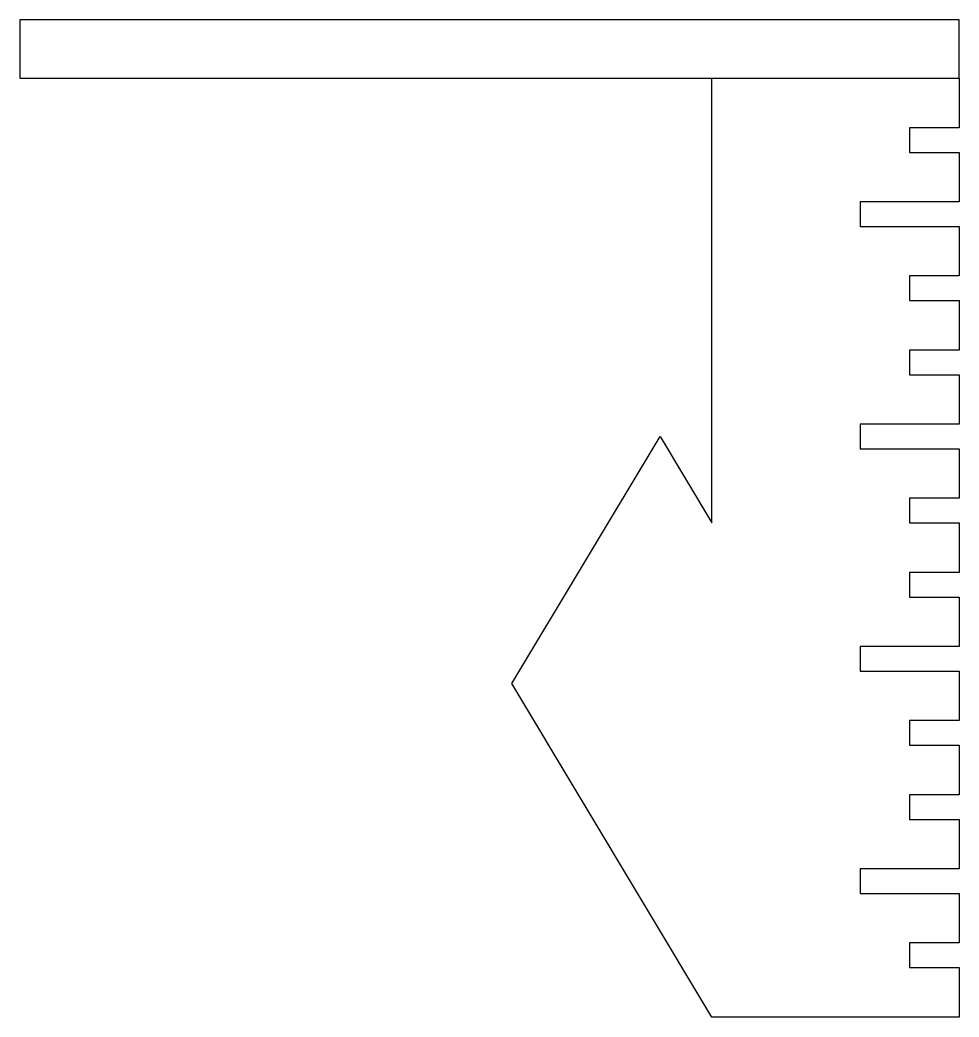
# Model space of a CAD drawing. Header units: millimetres. Extents: x -167 to -6, y -26 to 144.
import ezdxf

# ---------------------------------------------------------------- set-up
doc = ezdxf.new("R2010")
doc.units = ezdxf.units.MM
doc.layers.get('0').update_dxf_attribs({"linetype": 'CONTINUOUS'})

msp = doc.modelspace()

# ---------------------------------------------------------------- linework, layer by layer
for points in [[(-167.22, 134.41), (-6.35, 134.41), (-6.35, 144.41), (-167.22, 144.41)], [(-14.82, -17.99), (-6.35, -17.99), (-6.35, -26.46), (-48.68, -26.46), (-82.97, 30.69), (-57.57, 73.03), (-48.68, 58.21), (-48.68, 134.41), (-6.35, 134.41), (-6.35, 125.94), (-14.82, 125.94), (-14.82, 121.71), (-6.35, 121.71), (-6.35, 113.24), (-23.28, 113.24), (-23.28, 109.01), (-6.35, 109.01), (-6.35, 100.54), (-14.82, 100.54), (-14.82, 96.31), (-6.35, 96.31), (-6.35, 87.84), (-14.82, 87.84), (-14.82, 83.61), (-6.35, 83.61), (-6.35, 75.14), (-23.28, 75.14), (-23.28, 70.91), (-6.35, 70.91), (-6.35, 62.44), (-14.82, 62.44), (-14.82, 58.21), (-6.35, 58.21), (-6.35, 49.74), (-14.82, 49.74), (-14.82, 45.51), (-6.35, 45.51), (-6.35, 37.04), (-23.28, 37.04), (-23.28, 32.81), (-6.35, 32.81), (-6.35, 24.34), (-14.82, 24.34), (-14.82, 20.11), (-6.35, 20.11), (-6.35, 11.64), (-14.82, 11.64), (-14.82, 7.41), (-6.35, 7.41), (-6.35, -1.06), (-23.28, -1.06), (-23.28, -5.29), (-6.35, -5.29), (-6.35, -13.76), (-14.82, -13.76)]]:
    msp.add_lwpolyline(points, close=True)

doc.saveas('drawing.dxf')
